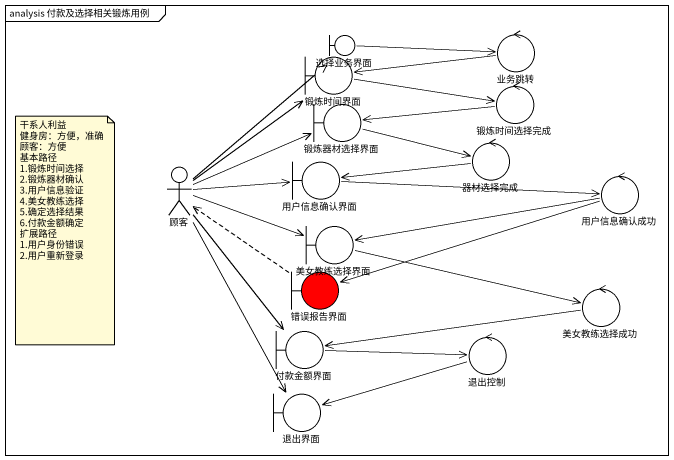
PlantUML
@startuml
mainframe analysis 付款及选择相关锻炼用例
boundary 选择业务界面
control 业务跳转
boundary 锻炼时间界面
boundary 锻炼器材选择界面
control 锻炼时间选择完成
control 器材选择完成
actor 顾客
boundary 用户信息确认界面
control 用户信息确认成功
boundary 美女教练选择界面
boundary 错误报告界面 #FF0000
control 美女教练选择成功
boundary 付款金额界面
control 退出控制
boundary 退出界面
选择业务界面 -right-> 业务跳转
业务跳转 -left-> 锻炼时间界面
锻炼时间界面 -right-> 锻炼时间选择完成
锻炼器材选择界面 -right-> 器材选择完成
锻炼时间选择完成 -left-> 锻炼器材选择界面
器材选择完成 -left-> 用户信息确认界面
顾客 -up-> 选择业务界面
顾客 -up-> 锻炼时间界面
顾客 -right-> 锻炼器材选择界面
顾客 -right-> 用户信息确认界面
顾客 -right-> 美女教练选择界面
顾客 --> 付款金额界面
顾客 --> 退出界面
用户信息确认界面 -right-> 用户信息确认成功
用户信息确认成功 -left-> 美女教练选择界面
用户信息确认成功 -left-> 错误报告界面
美女教练选择界面 -right-> 美女教练选择成功
错误报告界面 .up.> 顾客
美女教练选择成功 -left-> 付款金额界面
付款金额界面 -right-> 退出控制
退出控制 -left-> 退出界面
note as N1
  干系人利益
  健身房：方便，准确
  顾客：方便
  基本路径
  1.锻炼时间选择
  2.锻炼器材确认
  3.用户信息验证
  4.美女教练选择
  5.确定选择结果
  6.付款金额确定
  扩展路径
  1.用户身份错误
  2.用户重新登录
end note
@enduml
